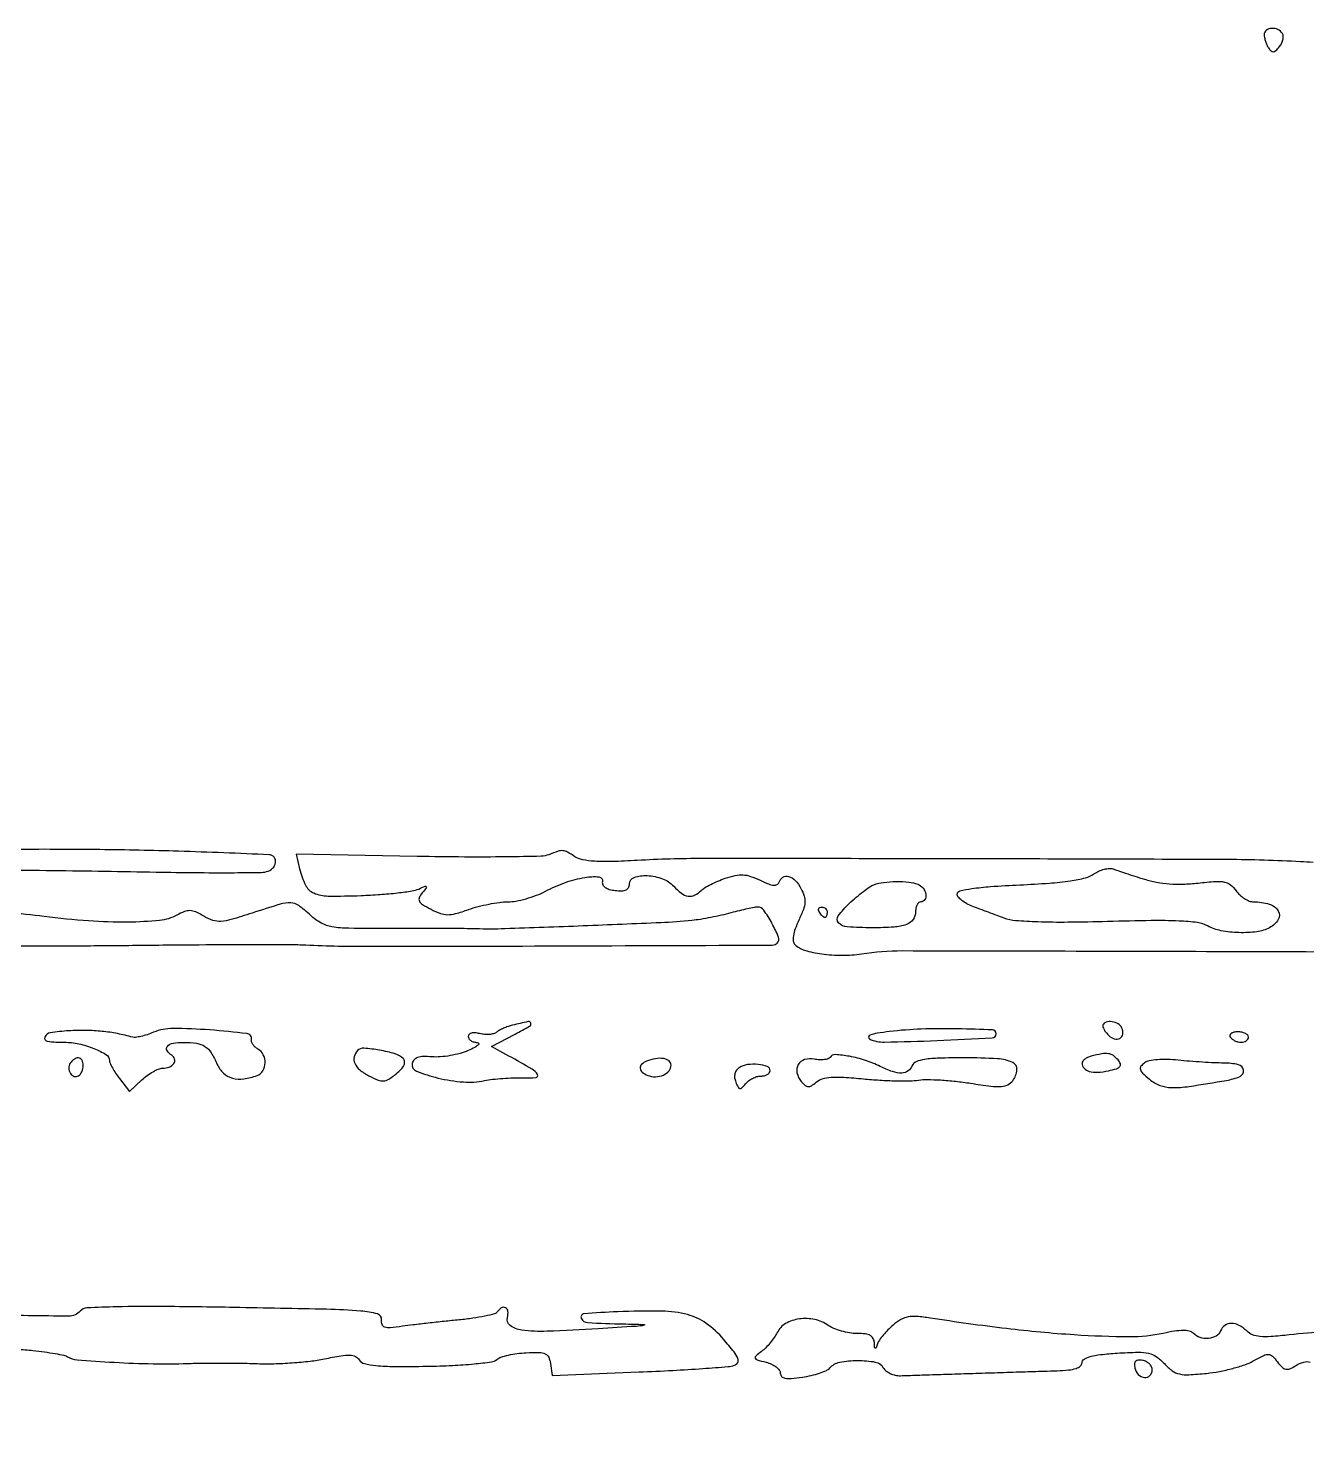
# Model space of a CAD drawing. Extents: x 0 to 5034, y 0 to 2560.
# Drawn here: x 3813.4 to 4059.2, y 2175.6 to 2448 of the extents above; entities that cross this region are included whole.
import ezdxf

# ---------------------------------------------------------------- set-up
doc = ezdxf.new("R2010")
doc.units = 0

msp = doc.modelspace()

# ---------------------------------------------------------------- linework, layer by layer
for points in [[(4051.015313, 2446.75, 0.050145), (4051.079928, 2446.177843, 0.026319), (4051.267871, 2445.486096, 0.025898), (4051.537302, 2444.790826, 0.035967), (4051.853584, 2444.202666, 0.057742), (4052.329205, 2443.615287, 0.222055), (4052.761218, 2443.46355, 0.165792), (4053.243989, 2443.683698, 0.030418), (4053.924361, 2444.408861, 0.055549), (4054.353575, 2445.061499, 0.059677), (4054.616133, 2445.777346, 0.067169), (4054.681995, 2446.445914, 0.130136), (4054.527073, 2446.956195, 0.146669), (4053.649457, 2447.735228, 0.123966), (4052.425714, 2447.968073, 0.153394), (4051.413344, 2447.58347, 0.232975)], [(4027.985425, 2284.356776, 0.030677), (4030.318867, 2283.781342, 0.027115), (4032.803573, 2283.466024, 0.025496), (4035.456866, 2283.410214, 0.02068), (4038.296002, 2283.612999, -0.010538), (4041.692299, 2283.924916, -0.067496), (4043.412076, 2283.814219, -0.121791), (4044.562473, 2283.27059, -0.069095), (4045.617281, 2282.13602, 0.052287), (4046.327497, 2281.318857, 0.046091), (4047.220739, 2280.627456, 0.048688), (4048.153217, 2280.15462, 0.093267), (4048.974917, 2280, -0.071793), (4051.990396, 2279.564774, -0.183851), (4053.717483, 2278.250955, -0.285846), (4053.717467, 2276.582185, -0.131385), (4052.065741, 2275.035184, -0.091113), (4049.612983, 2274.250381, -0.039322), (4046.172915, 2274.08049, -0.039323), (4042.702634, 2274.456264, -0.080112), (4040.130677, 2275.384479, 0.095909), (4038.199842, 2276.013641, 0.020185), (4034.646309, 2276.310709, 0.014118), (4029.321146, 2276.389556, 0.003858), (4020.918965, 2276.211864, -0.004725), (4013.289647, 2276.063757, -0.010673), (4007.511128, 2276.129553, -0.011994), (4003.238432, 2276.372156, -0.06947), (4001.038289, 2276.86282, 0.000035), (3999.657808, 2277.379401, 0.000021), (3998.011247, 2277.995341, 0.000021), (3996.368321, 2278.609767, 0.000036), (3995, 2279.12132, -0.033667), (3993.851628, 2279.641059, -0.04322), (3992.88125, 2280.275018, -0.049326), (3992.203556, 2280.923867, -0.179018), (3992, 2281.47418, -0.345093), (3992.482604, 2282.090147, -0.023596), (3994.807731, 2282.548001, -0.01972), (3998.41133, 2282.938024, -0.005584), (4004.044846, 2283.260665, 0.006916), (4009.715644, 2283.600595, 0.018095), (4013.771316, 2284.048079, 0.023691), (4016.650634, 2284.612137, 0.092586), (4018.294846, 2285.357207, -0.044684), (4019.249512, 2285.904835, -0.043764), (4020.292861, 2286.278639, -0.04723), (4021.267493, 2286.438089, -0.10809), (4022, 2286.3292, 0.009284), (4022.850376, 2286.024222, 0.001863), (4024.376968, 2285.514838, 0.001968), (4026.158183, 2284.935623, 0.001836)], [(3984.418213, 2283.393011, -0.136065), (3985.433982, 2282.641646, -0.124039), (3985.962269, 2281.447884, -0.179973), (3985.77148, 2280.435769, -0.262903), (3985, 2280, 0.182536), (3984.618285, 2279.855843, 0.0909), (3984.29375, 2279.443928, 0.070807), (3984.073863, 2278.831332, 0.050854), (3984, 2278.106989, -0.157117), (3983.51995, 2276.617015, -0.149117), (3982.251342, 2275.649863, -0.073234), (3979.852349, 2275.140758, -0.016469), (3975.668213, 2275.015313, -0.016196), (3970.871743, 2275.18495, -0.188591), (3969.205815, 2275.970347, -0.364774), (3969.128843, 2277.298348, -0.042945), (3971.253266, 2279.684231, -0.012836), (3972.606316, 2280.89948, -0.013846), (3973.986897, 2282.012331, -0.013458), (3975.219772, 2282.899636, -0.062357), (3976, 2283.298285, -0.056826), (3977.8549, 2283.740978, -0.027381), (3980.296606, 2283.902367, -0.027234), (3982.702777, 2283.798349, -0.067289)], [(3967, 2278, -0.042167), (3966.967655, 2277.617151, -0.061769), (3966.870461, 2277.29375, -0.081139), (3966.727648, 2277.07446, -0.210953), (3966.559017, 2277, -0.151918), (3966.34829, 2277.065539, -0.038439), (3966.066025, 2277.29375, -0.035638), (3965.768994, 2277.617226, -0.029505), (3965.5, 2278, -0.082592), (3965.343488, 2278.3821, -0.161196), (3965.3746, 2278.70625, -0.182303), (3965.586039, 2278.921712, -0.108972), (3965.940983, 2279, -0.093332), (3966.345238, 2278.923877, -0.09642), (3966.688914, 2278.70625, -0.099167), (3966.918938, 2278.381556, -0.105053)], [(3821.223842, 2255.196833, 0.023517), (3817.671271, 2254.82451, 0.267243), (3816.609544, 2253.976889, 0.493013), (3817.085092, 2253.185887, 0.028361), (3820.359652, 2253, -0.053128), (3823.158572, 2252.701757, -0.043022), (3826.046955, 2251.813643, -0.042854), (3828.357772, 2250.639973, -0.251394), (3829.014434, 2249.5, 0.100618), (3829.140565, 2248.962732, 0.019191), (3829.596981, 2248.063161, 0.019766), (3830.221635, 2247.038423, 0.017044), (3830.955391, 2246.012888), (3832.86631, 2243.525777), (3835.247606, 2245.762888, -0.030654), (3836.278828, 2246.619033, -0.030636), (3837.40719, 2247.342848, -0.032168), (3838.46759, 2247.848286, -0.095408), (3839.255434, 2248, 0.093341), (3840.532414, 2248.240484, 0.146783), (3841.405122, 2248.923082, 0.222565), (3841.555912, 2249.763406, 0.191486), (3841.016312, 2250.489919, -0.114484), (3840.108435, 2251.390837, -0.334586), (3840.178421, 2252.217248, -0.168369), (3841.257016, 2252.816254, -0.044542), (3843.25, 2252.984687, -0.034472), (3845.796903, 2252.796823, -0.109169), (3847.387612, 2252.198036, -0.110001), (3848.571108, 2250.987674, -0.035288), (3849.748916, 2248.75, 0.103938), (3850.947281, 2247.075274, 0.118068), (3852.669001, 2246.117801, 0.100742), (3854.862044, 2245.960355, 0.059387), (3857.418213, 2246.606989, 0.167809), (3858.510798, 2247.525261, 0.128031), (3858.952615, 2249.035132, 0.123426), (3858.607235, 2250.61207, 0.150973), (3857.571033, 2251.70031, -0.054668), (3857.037845, 2252.080501, -0.058835), (3856.614397, 2252.558841, -0.066249), (3856.357628, 2253.058416, -0.130623), (3856.321033, 2253.5, 0.430884), (3855.455445, 2254.670877, 0.011416), (3848.327902, 2255.369344, 0.017985), (3841.239835, 2255.645116, 0.098637), (3837.5, 2254.911446, -0.018155), (3836.278118, 2254.45981, -0.021184), (3835.0875, 2254.123389, -0.020719), (3834.068803, 2253.925796, -0.107379), (3833.5, 2253.962124, 0.021843), (3830.563329, 2254.662255, 0.022534), (3827.607051, 2255.094853, 0.021747), (3824.528419, 2255.269763, 0.017667)], [(3906.5, 2256.27639, 0.023972), (3905.657151, 2256.025828, 0.019354), (3904.778464, 2255.679346, 0.019768), (3903.991245, 2255.295349, 0.046664), (3903.447964, 2254.934242, -0.104278), (3902.888346, 2254.648509, -0.044937), (3902.059312, 2254.50239, -0.041866), (3901.116717, 2254.501482, -0.043291), (3900.197964, 2254.658482, 0.040972), (3899.313945, 2254.813763, 0.083615), (3898.613411, 2254.761221, 0.132466), (3898.169225, 2254.51561, 0.203307), (3898, 2254.116631, 0.15285), (3898.134276, 2253.687653, 0.09539), (3898.514062, 2253.316513, 0.078818), (3899.080856, 2253.059055, 0.061752), (3899.75, 2252.960858, -0.28437), (3900.021803, 2252.784147, -0.331926), (3899.96175, 2252.489045, -0.062733), (3899.247454, 2251.996406, -0.017319), (3898.013403, 2251.409651, -0.035915), (3896.424272, 2250.85216, -0.023433), (3894.526278, 2250.430234, -0.023574), (3892.626676, 2250.192025, -0.040958), (3891.038409, 2250.198792, 0.02462), (3889.367369, 2250.260484, 0.078247), (3888.268524, 2250.07355, 0.128661), (3887.591481, 2249.629395, 0.135099), (3887.23409, 2248.918286, 0.362457), (3888.039807, 2247.437519, 0.035857), (3892.199583, 2246.126384, 0.039163), (3897.068932, 2245.363699, 0.069941), (3901.106353, 2245.61667, -0.021025), (3902.693042, 2245.873032, -0.011115), (3904.678116, 2246.06401, -0.011042), (3906.721301, 2246.169531, -0.016754), (3908.5, 2246.162438, 0.02997), (3911.033668, 2246.219276, 0.564941), (3911.321611, 2246.800507, 0.118885), (3910.261904, 2247.819093, 0.005322), (3905.824873, 2250.349622), (3902.5, 2252.199244), (3907, 2254.554434, 0.008), (3909.808283, 2256.081949, 0.347903), (3910.046594, 2256.666663, 0.392219), (3909.54227, 2256.969408, 0.008526)], [(3979, 2255.060116, 0.01016), (3976.607285, 2254.727277, 0.048696), (3975.276265, 2254.379103, 0.25597), (3974.957879, 2254.013482, 0.350277), (3975.14306, 2253.638371, 0.115089), (3978.014768, 2253.028652, 0.005227), (3988.138788, 2253.336618, 0.002652), (3998.732367, 2253.82604, 0.399217), (3999.5, 2254.634235, 0.401678), (3998.80042, 2255.364554, 0.005554), (3992.088566, 2255.578597, 0.013986), (3985.105739, 2255.52833, 0.020686)], [(4020, 2256.122445, 0.113581), (4020.0961, 2255.70486, 0.037707), (4020.414473, 2255.158689, 0.035275), (4020.871024, 2254.58674, 0.033484), (4021.410972, 2254.073886, 0.139938), (4022.49842, 2253.59522, 0.223994), (4023.448463, 2253.893409, 0.215554), (4023.846638, 2254.831675, 0.133358), (4023.5, 2256, 0.152872), (4022.695891, 2256.696523, 0.094142), (4021.464417, 2256.975399, 0.118104), (4020.407243, 2256.760936, 0.291763)], [(4044.5, 2254, 0.08825), (4044.842344, 2253.617164, 0.053305), (4045.359775, 2253.29375, 0.051278), (4045.961978, 2253.074167, 0.061875), (4046.559017, 2253, 0.067639), (4047.109818, 2253.074854, 0.08433), (4047.576711, 2253.29375, 0.09965), (4047.888931, 2253.61866, 0.142666), (4048, 2254, 0.195654), (4047.844577, 2254.381985, 0.086673), (4047.395164, 2254.70625, 0.066561), (4046.729059, 2254.926392, 0.0466), (4045.940983, 2255, 0.047867), (4045.195401, 2254.928459, 0.104212), (4044.66835, 2254.70625, 0.181468), (4044.441401, 2254.378123, 0.202618)], [(3821.5, 2249, 0.144545), (3821.228407, 2248.005022, 0.137775), (3821.532901, 2247.000994, 0.173073), (3822.249279, 2246.445281, 0.22115), (3823.069098, 2246.542705, 0.159216), (3823.740337, 2247.337303, 0.09745), (3823.975841, 2248.552855, 0.119333), (3823.719488, 2249.598328, 0.280205), (3823.059017, 2250, 0.089642), (3822.653442, 2249.926698, 0.053229), (3822.2129, 2249.70625, 0.051032), (3821.806203, 2249.382515, 0.06081)], [(3876.73405, 2251.400716, 0.139686), (3876.078884, 2250.223428, 0.164474), (3876.200354, 2248.959098, 0.115858), (3877.165639, 2247.695889, 0.052639), (3878.913038, 2246.54497, 0.02306), (3880.673057, 2245.735365, 0.11594), (3881.736442, 2245.570106, 0.124464), (3882.723661, 2245.902011, 0.028294), (3884.163038, 2246.948307, 0.031102), (3885.134301, 2247.848274, 0.082611), (3885.663958, 2248.6284, 0.136987), (3885.770626, 2249.292235, 0.170594), (3885.5, 2249.851201, 0.124271), (3883.955089, 2250.766163, 0.028123), (3880.963746, 2251.470322, 0.024503), (3877.953159, 2251.85156, 0.218994)], [(3932.25, 2249.337719, 0.096515), (3931.331354, 2248.74114, 0.227495), (3931.054336, 2247.993924, 0.202043), (3931.457192, 2247.240589, 0.078812), (3932.5, 2246.638374, 0.095868), (3934.025952, 2246.36817, 0.099448), (3935.521256, 2246.693362, 0.116813), (3936.602605, 2247.506836, 0.175073), (3937, 2248.606989, 0.235006), (3936.599217, 2249.412603, 0.124356), (3935.546504, 2249.857787, 0.082411), (3933.99559, 2249.83947, 0.051863)], [(3967.562641, 2250.101355, -0.178382), (3967.194282, 2249.813, -0.048786), (3966.461256, 2249.653979, -0.042857), (3965.535499, 2249.625761, -0.033436), (3964.536305, 2249.748309, 0.118973), (3962.675688, 2249.659025, 0.191584), (3961.441703, 2248.694656, 0.190466), (3961.203044, 2247.141103, 0.117722), (3962.031507, 2245.462037, 0.039868), (3962.771044, 2244.703046, 0.169583), (3963.350013, 2244.469974, 0.157275), (3963.974905, 2244.639726, 0.032994), (3964.893382, 2245.328162, -0.107485), (3966.066325, 2245.961384, -0.052751), (3967.745592, 2246.259108, -0.032754), (3970.200247, 2246.270356, -0.009345), (3974, 2245.967285, 0.009343), (3977.097611, 2245.720207, 0.009338), (3980.202937, 2245.588978, 0.009211), (3982.916495, 2245.575036, 0.036088), (3984.584466, 2245.717874, -0.042508), (3986.222528, 2245.837016, -0.011857), (3988.794308, 2245.744203, -0.011875), (3991.710586, 2245.500025, -0.012215), (3994.584466, 2245.119298, 0.007489), (3998.481674, 2244.565468, 0.046791), (4000.492743, 2244.499736, 0.099784), (4001.743438, 2244.832111, 0.118222), (4002.681316, 2245.612517, 0.137729), (4003.487203, 2247.704534, 0.316133), (4002.692601, 2249.097442, 0.097297), (3999.761319, 2249.833481, 0.013008), (3993.361626, 2250, 0.006461), (3988.502772, 2249.937209, 0.030771), (3985.736835, 2249.694941, 0.05803), (3984.102706, 2249.251784, 0.208871), (3983.361626, 2248.5, -0.14898), (3982.563344, 2247.476064, -0.148488), (3981.328629, 2247.069634, -0.090738), (3979.568223, 2247.349762, -0.031745), (3977.20034, 2248.357182, 0.038154), (3974.371516, 2249.518169, 0.033548), (3971.275264, 2250.295949, 0.02968), (3968.56611, 2250.621777, 0.276105)], [(4017.75, 2250.310674, 0.043677), (4017.080369, 2250.071606, 0.054514), (4016.514062, 2249.732815, 0.064626), (4016.126165, 2249.351285, 0.167696), (4016, 2248.985693, 0.190718), (4016.380696, 2248.023938, 0.134532), (4017.382989, 2247.410094, 0.085106), (4018.989501, 2247.228993, 0.039685), (4021.07219, 2247.515856, 0.018216), (4022.641432, 2247.920952, 0.13902), (4023.278682, 2248.325221, 0.285087), (4023.369724, 2248.843891, 0.077918), (4022.925346, 2249.589952, 0.06712), (4022.018236, 2250.424957, 0.118455), (4021.075769, 2250.795047, 0.079902), (4019.815738, 2250.768463, 0.018765)], [(4028, 2249.027511, 0.072825), (4027.316665, 2248.372563, 0.24455), (4027.20823, 2247.781797, 0.127983), (4027.640499, 2247.08106, 0.016589), (4028.961784, 2245.8979, 0.082358), (4030.965094, 2244.71663, 0.088346), (4033.193836, 2244.282911, 0.04124), (4036.609585, 2244.510276, 0.005494), (4043.75, 2245.661766, 0.059475), (4046.371045, 2246.443021, 0.3399), (4047.031351, 2247.631836, 0.30858), (4046.053199, 2248.68833, 0.055794), (4043.25, 2249.008692, -0.010298), (4041.459534, 2249.049726, -0.004754), (4039.132812, 2249.173201, -0.004707), (4036.688357, 2249.34936, -0.006515), (4034.5, 2249.556518, 0.021015), (4032.428713, 2249.692149, 0.026149), (4030.500159, 2249.636358, 0.027672), (4028.90965, 2249.417835, 0.10714)], [(3950.104283, 2248.109975, 0.091934), (3949.572934, 2247.604767, 0.096826), (3949.269931, 2246.951357, 0.088745), (3949.220664, 2246.184218, 0.064275), (3949.425703, 2245.350925, 0.022911), (3949.870049, 2244.343635, 0.235854), (3950.222411, 2244.077828, 0.25138), (3950.630879, 2244.208452, 0.025695), (3951.32142, 2245, -0.062377), (3951.901444, 2245.57406, -0.045602), (3952.667855, 2246.059375, -0.046233), (3953.493609, 2246.390106, -0.072264), (3954.25, 2246.5, 0.055035), (3954.921716, 2246.574161, 0.073048), (3955.49507, 2246.79375, 0.091007), (3955.885838, 2247.118312, 0.167823), (3956.031089, 2247.5, 0.317909), (3955.49385, 2248.311954, 0.067126), (3953.745529, 2248.733515, 0.060162), (3951.676772, 2248.697054, 0.1102)], [(4026.172882, 2190.340813, 0.147142), (4026.817951, 2189.109102, 0.174236), (4027.994485, 2188.53909, 0.224971), (4029.049293, 2188.907975, 0.200576), (4029.5, 2189.986305, 0.115485), (4029.360837, 2190.580783, 0.081554), (4028.959261, 2191.140145, 0.07517), (4028.362647, 2191.580044, 0.073891), (4027.659187, 2191.827118, 0.055061), (4026.812957, 2191.895168, 0.191187), (4026.318374, 2191.681626, 0.191187), (4026.104832, 2191.187043, 0.055061)]]:
    msp.add_lwpolyline(points, format="xyb", close=True)
for points in [[(4060.420277, 2287.585183, -0.000414), (4058, 2287.715274, 0.012637), (4043.979357, 2288.125538, 0.000523), (3993.752185, 2288.272922, 0.00047), (3943.095187, 2288.321005, 0.014488), (3930.5, 2287.956085, -0.0073), (3925.603462, 2287.743741, -0.022453), (3922.28746, 2287.797333, -0.032744), (3919.983614, 2288.090388, -0.09906), (3918.527494, 2288.688021, 0.01817), (3917.067371, 2289.584444, 0.110021), (3916.222813, 2289.841175, 0.099639), (3915.311821, 2289.728853, 0.0136), (3913.5, 2289.07057, -0.088487), (3912.002621, 2288.768313, -0.002369), (3905.245137, 2288.647142, -0.004873), (3897.277336, 2288.619684, -0.00331), (3888.206849, 2288.736873), (3864.913698, 2289.192035), (3865.594737, 2286.346017, 0.054747), (3866.721104, 2283.204492, 0.178907), (3868.291163, 2281.702995, 0.100644), (3871.044786, 2281.120686, 0.011494), (3877.425966, 2281.21768, 0.008359), (3881.046869, 2281.41668, 0.010234), (3884.422003, 2281.72837, 0.008863), (3887.236128, 2282.097084, 0.069348), (3888.5, 2282.469401, -0.006161), (3889.697378, 2282.993574, -0.313385), (3889.934645, 2282.943729, -0.367957), (3889.946059, 2282.720913, -0.007129), (3889.179237, 2281.749504, 0.06286), (3888.596472, 2280.813632, 0.233079), (3888.614435, 2280.138336, 0.13521), (3889.214238, 2279.498822, 0.017849), (3890.848727, 2278.578226, 0.031992), (3892.658521, 2277.78455, 0.085375), (3894.040649, 2277.534488, 0.07026), (3895.579766, 2277.738269, 0.016817), (3898.045216, 2278.515953, -0.020924), (3899.900153, 2279.084357, -0.015353), (3901.998018, 2279.564061, -0.015568), (3904.01516, 2279.895719, -0.032969), (3905.594933, 2280, 0.046206), (3907.155954, 2280.144565, 0.02242), (3909.109135, 2280.600909, 0.022019), (3911.115706, 2281.262276, 0.029526), (3912.863074, 2282.045648, -0.034198), (3916.709597, 2283.72716, -0.044223), (3920.435478, 2284.699839, -0.063229), (3923.114245, 2284.808881, -0.451176), (3923.796108, 2283.888325, 0.169661), (3923.871707, 2283.291441, 0.126042), (3924.309624, 2282.784901, 0.083945), (3925.11589, 2282.405651, 0.039424), (3926.25, 2282.183578, 0.032073), (3927.532981, 2282.118815, 0.103603), (3928.361603, 2282.304247, 0.165427), (3928.827803, 2282.742503, 0.122711), (3929, 2283.433578, -0.321473), (3929.905302, 2284.696114, -0.094683), (3932.404238, 2285.04276, -0.07543), (3935.371477, 2284.436515, -0.121371), (3937.5, 2283, 0.046856), (3938.969871, 2281.653588, 0.123441), (3940.274675, 2281.098375, 0.152034), (3941.512969, 2281.279311, 0.08484), (3942.767875, 2282.167875, -0.061187), (3943.444496, 2282.696457, -0.017507), (3944.61105, 2283.342784, -0.017344), (3945.989651, 2283.985499, -0.017612), (3947.402518, 2284.527569, -0.028415), (3949.343743, 2285.073839, -0.068609), (3950.827035, 2285.193492, -0.069294), (3952.278462, 2284.907008, -0.029453), (3954.114046, 2284.147903, 0.016896), (3955.717356, 2283.437225, 0.071416), (3956.735433, 2283.187163, 0.153057), (3957.37548, 2283.320571, 0.187087), (3957.762736, 2283.788209, -0.17101), (3958.503495, 2284.741695, -0.217522), (3959.594004, 2284.89892, -0.13518), (3960.854033, 2284.11959, -0.064277), (3961.970828, 2282.554509, -0.045757), (3962.583609, 2281.104925, -0.094876), (3962.729277, 2279.8898, -0.073781), (3962.426304, 2278.516702, -0.019653), (3961.543625, 2276.450691, 0.022485), (3960.854586, 2274.812304, 0.047558), (3960.503256, 2273.481439, 0.066439), (3960.472481, 2272.468441, 0.172451), (3960.781554, 2271.818446, 0.125241), (3962.667271, 2270.697776, 0.037011), (3965.976656, 2269.981883, 0.035664), (3969.843634, 2269.719483, 0.037731), (3973.635214, 2270.019531, -0.039077), (3981.433438, 2270.615555, -0.000271), (4048.275112, 2270.456915, -0.000082), (4117.574335, 2270.243515, -0.138457)], [(3809.329688, 2271.587523, 0.002908), (3820.246363, 2271.548405, 0.002331), (3832, 2271.629445, -0.000854), (3843.627421, 2271.743965, -0.001149), (3854.15625, 2271.805484, -0.000782), (3862.991221, 2271.822983, -0.01234), (3866, 2271.749968, 0.012387), (3878.469, 2271.44854, 0.000773), (3915.346887, 2271.527761, 0.000067), (3956.454139, 2271.685103, 0.197842), (3957.420817, 2272.08767, 0.301182), (3957.647581, 2273.203607, 0.028043), (3956.388166, 2275.874081, 0.028806), (3954.823238, 2278.401834, 0.245669), (3953.676758, 2278.994423, 0.044789), (3952.993194, 2278.9298, 0.007121), (3951.67267, 2278.66484, 0.007842), (3950.121914, 2278.305104, 0.006793), (3948.506801, 2277.880269, -0.011742), (3946.722499, 2277.429763, -0.007793), (3944.656481, 2276.993193, -0.007846), (3942.635956, 2276.63184, -0.015132), (3941.006801, 2276.417164, -0.014183), (3935.038695, 2275.984367, -0.001281), (3920.087248, 2275.364033, -0.001201), (3905.063179, 2274.815398, -0.015808), (3899.5, 2274.801575, 0.005183), (3897.212845, 2274.844495, 0.000957), (3892.998577, 2274.871821, 0.001027), (3888.069408, 2274.884219, 0.000936), (3882.984519, 2274.877046, -0.003702), (3875.059266, 2274.909718, -0.038276), (3871.807299, 2275.196769, -0.08718), (3869.724064, 2275.930117, -0.058821), (3867.682997, 2277.417985, 0.030491), (3865.422515, 2279.270175, 0.148229), (3863.873429, 2279.802799, 0.082859), (3861.86314, 2279.543075, 0.005842), (3856.439481, 2277.832547, -0.007851), (3852.433523, 2276.586808, -0.055744), (3850.432861, 2276.234276, -0.098693), (3848.911618, 2276.438891, -0.050822), (3847.159491, 2277.246715, 0.027729), (3845.609312, 2278.050053, 0.096155), (3844.51483, 2278.307421, 0.102564), (3843.442708, 2278.128701, 0.033993), (3841.99101, 2277.449604, -0.102506), (3838.676426, 2276.41987, -0.021573), (3832.586364, 2276.092048, -0.020575), (3825.025581, 2276.322774, -0.014188), (3816.5, 2277.178411, 0.011513), (3809.368984, 2277.932644, 0.02321)], [(3807.756982, 2286.018236, -0.00759), (3818.192747, 2286.040954, -0.001303), (3838, 2285.731744, 0.002197), (3845.598768, 2285.626705, 0.003218), (3852.285937, 2285.606687, 0.001556), (3857.967741, 2285.643928, 0.057665), (3859.25, 2285.804879, 0.139149), (3860.395252, 2286.455436, 0.157562), (3860.960218, 2287.581204, 0.21308), (3860.684364, 2288.588479, 0.212724), (3859.75, 2289.056551, 0.00342), (3842.30831, 2289.72612, 0.00524), (3827.18559, 2290.04452, 0.004343), (3810.157271, 2290.076646, 0.001576)], [(4062.830525, 2197.272547, 0.018822), (4055.840052, 2196.731376, -0.010053), (4052.328173, 2196.397464, -0.041558), (4050.197387, 2196.415317, -0.071898), (4048.75787, 2196.759964, -0.102066), (4047.661481, 2197.481376, 0.074541), (4046.194085, 2198.566163, 0.121614), (4044.700534, 2198.940769, 0.155696), (4043.454485, 2198.548203, 0.148648), (4042.638374, 2197.5, -0.172252), (4041.790757, 2196.508987, -0.109222), (4040.325893, 2196.048628, -0.099546), (4038.683986, 2196.232505, -0.119421), (4037.359925, 2197.040075, 0.14265), (4036.61585, 2197.448509, 0.055423), (4035.436748, 2197.576218, 0.038794), (4033.804205, 2197.444689, 0.015631), (4031.605806, 2197.023712, -0.057244), (4025.136038, 2196.334685, -0.014325), (4014.504856, 2196.727266, -0.0134), (4001.492899, 2197.932431, -0.009233), (3986.827539, 2199.963506, 0.01907), (3984.23152, 2200.271132, 0.067182), (3982.556711, 2200.180018, 0.085251), (3981.183883, 2199.66547, 0.043581), (3979.677243, 2198.599392, 0.022104), (3978.690516, 2197.685479, 0.021228), (3977.7743, 2196.676071, 0.021718), (3977.04424, 2195.718035, 0.068502), (3976.678652, 2195, -0.009938), (3976.394901, 2194.232279, -0.420396), (3976.249036, 2194.170442, -0.282589), (3976.133879, 2194.330047, -0.00728), (3976.078947, 2195.25, 0.116143), (3975.84757, 2196.065893, 0.14669), (3975.28808, 2196.610492, 0.092563), (3974.299169, 2196.91208, 0.02786), (3972.722506, 2197, -0.040223), (3971.304278, 2197.114274, -0.028913), (3969.752393, 2197.459048, -0.029391), (3968.304544, 2197.963385, -0.054317), (3967.21392, 2198.562718, 0.101228), (3964.628727, 2199.684, 0.086324), (3961.654173, 2199.788907, 0.093534), (3959.024545, 2198.907266, 0.1513), (3957.411461, 2197.211631, -0.034613), (3956.83991, 2196.234651, -0.022622), (3956.056032, 2195.190056, -0.022764), (3955.195099, 2194.236738, -0.039867), (3954.389866, 2193.543126, 0.016599), (3953.267079, 2192.663482, 0.327881), (3953.169163, 2192.262253, 0.227073), (3953.529828, 2191.939542, 0.009359), (3955.251208, 2191.473087, -0.045242), (3956.302952, 2191.105386, -0.056082), (3957.192542, 2190.573591, -0.066544), (3957.800578, 2189.967573, -0.165016), (3958, 2189.379774, 0.193028), (3958.252325, 2188.750529, 0.158353), (3958.894751, 2188.404585, 0.067908), (3960.112199, 2188.350661, 0.01399), (3962.25, 2188.606969, 0.020642), (3963.950361, 2188.931481, 0.023483), (3965.545312, 2189.384627, 0.023546), (3966.848553, 2189.891393, 0.10765), (3967.5, 2190.368786, -0.165152), (3969.412642, 2191.46272, -0.046747), (3972.873916, 2191.805677, -0.046034), (3976.257539, 2191.511689, -0.224124), (3977.782791, 2190.423648, 0.098684), (3978.30597, 2189.811182, 0.058327), (3979.128299, 2189.306321, 0.055134), (3980.105924, 2188.978078, 0.061931), (3981.093501, 2188.888887, -0.000404), (3982.604818, 2188.938517, -0.000042), (3986.171216, 2189.052448, -0.000052), (3990.42024, 2189.187392, -0.000041), (3995, 2189.331984, 0.000026), (3999.751172, 2189.481841, 0.000026), (4004.517187, 2189.632661, 0.000025), (4008.687417, 2189.765054, 0.0001), (4011.25, 2189.847053, 0.017198), (4013.424014, 2189.992013, 0.053017), (4014.864035, 2190.294289, 0.094516), (4015.703374, 2190.754255, 0.223884), (4016, 2191.383504, -0.263121), (4016.377784, 2192.051693, -0.069221), (4017.551, 2192.552455, -0.038787), (4019.563009, 2192.934528, -0.010899), (4022.75, 2193.216767, -0.00981), (4026.766755, 2193.405348, -0.061591), (4028.806998, 2193.209433, -0.100759), (4030.272103, 2192.555862, -0.048621), (4031.826833, 2191.198837, 0.043622), (4033.342704, 2189.848849, 0.104096), (4034.704285, 2189.219536, 0.070168), (4036.521477, 2189.063975, 0.012359), (4039.945085, 2189.336472, 0.021303), (4042.395651, 2189.698678, 0.0176), (4044.969805, 2190.286592, 0.017957), (4047.295257, 2190.994862, 0.044615), (4048.917883, 2191.720897, -0.012143), (4050.950872, 2192.79384, -0.126515), (4051.866902, 2192.988737, -0.189816), (4052.59297, 2192.666909, -0.034235), (4053.574438, 2191.524945, 0.034934), (4054.449143, 2190.510075, 0.147883), (4055.147017, 2190.132476, 0.153075), (4055.922995, 2190.211483, 0.038266), (4057.065484, 2190.808822, -0.068418), (4058.611686, 2191.502327, -0.156146), (4059.875795, 2191.470982, -0.197429)], [(3811.362318, 2193.961146, -0.012531), (3814.32448, 2193.730271, -0.008392), (3816.551752, 2193.462549, -0.010738), (3818.591941, 2193.137731, -0.008797), (3820.279244, 2192.801047, -0.084961), (3820.954332, 2192.528224, 0.1202), (3822.798374, 2191.928727, 0.004748), (3829.931985, 2191.46028, 0.009244), (3837.442119, 2191.177838, 0.013875), (3844, 2191.234529, -0.006237), (3846.993242, 2191.30614, -0.003458), (3850.646875, 2191.322696, -0.003447), (3854.34799, 2191.288353, -0.005553), (3857.5, 2191.202345, 0.016497), (3860.60603, 2191.185587, 0.010998), (3864.160478, 2191.362002, 0.011079), (3867.604289, 2191.685782, 0.021242), (3870.34418, 2192.123382, -0.008934), (3873.523558, 2192.711747, -0.049382), (3875.257989, 2192.827143, -0.104189), (3876.328552, 2192.565297, -0.142691), (3877.063117, 2191.90663, 0.196417), (3878.036028, 2191.202397, 0.036601), (3880.255412, 2190.831738, 0.02237), (3883.858048, 2190.660194, 0.004906), (3890.060313, 2190.703391, 0.007588), (3894.97194, 2190.860383, 0.012355), (3899.132188, 2191.159763, 0.009302), (3902.453869, 2191.543959, 0.140659), (3903.506834, 2192.005672, -0.093507), (3904.295959, 2192.4432, -0.023637), (3905.715238, 2192.839842, -0.023279), (3907.408953, 2193.145773, -0.021645), (3909.165457, 2193.30228, -0.014877), (3911.641964, 2193.341493, -0.102525), (3912.823175, 2193.079515, -0.182837), (3913.467869, 2192.436276, -0.071112), (3913.825203, 2191.206872), (3914.150405, 2188.913743), (3930.825203, 2189.600916, 0.00299), (3937.335405, 2189.908211, 0.004304), (3943.093033, 2190.264231, 0.002323), (3947.952719, 2190.629444, 0.067092), (3949.172355, 2190.894044, 0.180981), (3949.806457, 2191.434359, 0.228858), (3949.849826, 2192.193964, 0.069829), (3949.113984, 2193.443061, 0.008692), (3947.105422, 2195.880753, 0.061108), (3943.758658, 2198.949972, 0.091748), (3940.178194, 2200.622994, 0.060236), (3935.20028, 2201.293071, 0.013975), (3926.740026, 2201.170647, 0.00857), (3920.233119, 2200.782658, 0.522007), (3919.72966, 2199.927131, 0.27935), (3920.970466, 2199.086073, 0.007571), (3927.809017, 2198.841562, -0.003559), (3931.823689, 2198.730261, -0.893111), (3931.836046, 2198.572094, -0.031563), (3930.281931, 2198.372598, -0.000754), (3923, 2197.912834, -0.006064), (3913.180444, 2197.427185, -0.04031), (3908.286291, 2197.639172, -0.12629), (3906.044473, 2198.521905, -0.323573), (3905.527966, 2200.088114, 0.105458), (3905.640797, 2201.245348, 0.245607), (3905.166952, 2201.946019, 0.269085), (3904.366366, 2201.921014, 0.115581), (3903.584155, 2201.136166, -0.193678), (3903.081989, 2200.766477, -0.011612), (3901.216907, 2200.332214, -0.016047), (3898.909686, 2199.927968, -0.011063), (3896.275138, 2199.61235, 0.002092), (3893.376789, 2199.317766, 0.001695), (3890.2697, 2198.978169, 0.001712), (3887.406344, 2198.645452, 0.004435), (3885.345117, 2198.380219, -0.011819), (3882.99374, 2198.11288, -0.099797), (3881.939755, 2198.22861, -0.241331), (3881.454908, 2198.710082, -0.10008), (3881.345117, 2199.654035, 0.365807), (3880.56062, 2200.758352, 0.04232), (3877.327044, 2201.30399, 0.015115), (3870.770012, 2201.647553, 0.001145), (3853, 2202, 0.00201), (3838.964949, 2202.189798, 0.008295), (3830.474126, 2202.129627, 0.006731), (3824.715163, 2201.915655, 0.200192), (3823.426091, 2201.299689, -0.216039), (3821.201015, 2200.318329, -0.002854), (3805.727277, 2200.563828, -0.004494)]]:
    msp.add_lwpolyline(points, format="xyb")

doc.saveas('drawing.dxf')
